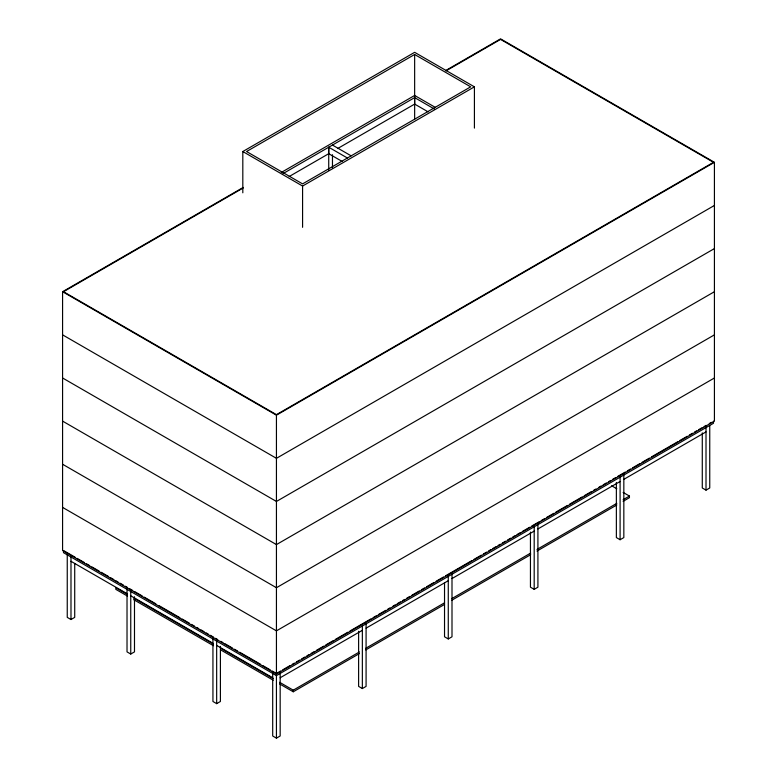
<?xml version="1.0" encoding="UTF-8"?>
<svg xmlns="http://www.w3.org/2000/svg" width="777" height="777" viewBox="0 0 777 777"><rect width="100%" height="100%" fill="white"/><g stroke="black" fill="none" stroke-linecap="round" stroke-linejoin="round"><path stroke-width="1.17" d="M289.199 176.515L328.729 153.691L328.729 147.222L347.406 158.003M337.665 148.533L414.646 104.089L414.646 97.62L434.362 109.003M242.812 192.813L242.812 151.534L414.646 52.331L474.417 86.839L474.417 128.108M414.646 54.487L246.552 151.534L302.583 183.887L470.677 86.839L414.646 54.487L414.646 119.308M445.949 70.386L500.563 38.85L714.422 162.315L714.422 421.124L276.437 673.989L62.578 550.524L62.578 291.715L243.24 187.422M243.162 187.995L63.51 291.715L276.437 414.646L713.49 162.315L500.563 39.394L445.93 70.93M281.225 172.494L414.646 95.464L435.402 107.44M282.964 173.65L414.646 97.62M242.812 151.534L302.583 186.043L474.417 86.839M62.578 291.715L276.437 415.19L714.422 162.315M714.422 205.449L276.437 458.323L62.578 334.848M67.249 553.875L67.249 617.375L70.989 619.531L74.718 617.375L74.718 563.461M714.422 248.582L276.437 501.456L62.578 377.981M714.422 291.715L276.437 544.59L62.578 421.115M127.02 588.257L127.02 651.884L130.75 654.04L134.489 651.884L134.489 596.765M714.422 334.858L276.437 587.723L62.578 464.248M714.422 377.991L276.437 630.856L62.578 507.391M212.937 637.868L212.937 701.485L216.666 703.641L220.406 701.485L220.406 646.367M277.486 672.843L280.643 671.027M282.741 669.813L290.093 665.568M292.191 664.354L294.298 663.14M296.396 661.926L299.553 660.1M301.651 658.896L304.798 657.07M306.905 655.856L309.003 654.642M311.101 653.438L314.258 651.612M316.356 650.398L323.718 646.153M325.816 644.939L333.168 640.695M335.266 639.481L347.873 632.206M349.98 630.992L370.988 618.861M373.096 617.647L376.243 615.831M378.341 614.617L385.703 610.363M387.801 609.158L389.899 607.944M393.055 606.118L395.153 604.904M397.251 603.7L400.408 601.874M402.505 600.66L404.613 599.446M406.711 598.232L409.858 596.415M411.965 595.201L419.318 590.957M421.416 589.743L424.572 587.927M426.67 586.713L434.022 582.468M436.13 581.254L443.482 577.01M445.58 575.796L471.843 560.625M473.951 559.421L481.303 555.167M483.401 553.952L486.557 552.136M488.655 550.922L490.763 549.708M492.861 548.494L496.008 546.678M498.115 545.464L500.213 544.25M502.311 543.036L505.468 541.219M507.566 540.005L510.722 538.189M512.82 536.975L514.918 535.761M517.026 534.547L520.172 532.731M522.28 531.517L529.632 527.272M531.73 526.058L539.083 521.814M541.19 520.6L544.337 518.774M546.445 517.56L553.797 513.315M555.895 512.101L567.453 505.429M569.551 504.215L582.158 496.94M584.265 495.726L591.618 491.482M593.715 490.268L595.823 489.054M598.97 487.237L601.068 486.023M603.175 484.809L606.322 482.993M608.43 481.779L610.528 480.565M612.626 479.351L615.782 477.534M617.88 476.32L625.232 472.076M627.34 470.862L630.487 469.036M632.595 467.822L639.947 463.578M642.045 462.364L649.397 458.119M651.505 456.905L677.767 441.744M679.865 440.53L687.218 436.285M689.325 435.071L692.472 433.255M694.58 432.041L696.678 430.827M698.776 429.613L701.932 427.797M704.03 426.583L706.128 425.369M709.284 423.543L711.382 422.338M280.167 677.767L362.354 630.312M366.084 628.156L448.271 580.71M452 578.554L534.188 531.109M537.917 528.952L620.095 481.507M623.834 479.351L706.011 431.905M279.594 682.284L293.25 690.161L359.43 651.952M365.734 648.309L444.531 602.816M451.884 598.572L530.681 553.078M536.985 549.446L616.831 503.341M623.135 499.708L629.438 496.066L629.438 497.678L623.135 501.32M279.594 683.906L293.25 691.783L359.43 653.574M365.734 649.931L444.531 604.438M451.884 600.194L530.681 554.7M536.985 551.058L616.831 504.963M272.698 672.367L272.698 735.994L276.437 738.15L280.167 735.994L280.167 672.367M358.615 631.274L358.615 686.392L362.354 688.548L366.084 686.392L366.084 623.844M444.531 582.867L444.531 636.79L448.271 638.947L452 636.79L452 573.28M530.448 532.07L530.448 587.189L534.188 589.345L537.917 587.189L537.917 523.562M616.365 482.468L616.365 537.577L620.095 539.733L623.834 537.577L623.834 473.96M702.282 432.867L702.282 487.975L706.011 490.132L709.751 487.975L709.751 425.67M414.646 104.089L428.137 111.878M332.469 145.066L351.146 155.847M328.729 153.691L342.22 161.48M611.586 485.761L616.841 488.791M623.135 492.424L629.438 496.066M75.048 557.177L63.51 550.524L63.51 552.68L276.437 675.601L713.49 423.28L713.49 421.124M77.146 558.391L84.489 562.635M86.587 563.84L89.734 565.656M91.832 566.87L99.174 571.105M101.272 572.319L108.615 576.563M110.713 577.767L113.86 579.584M115.958 580.798L118.055 582.012M120.153 583.216L123.3 585.032M125.398 586.246L127.496 587.461M129.594 588.675L132.741 590.491M134.839 591.695L142.181 595.94M144.279 597.144L155.818 603.807M158.964 605.623L179.943 617.734M182.041 618.948L189.374 623.183M191.472 624.397L194.619 626.213M196.717 627.428L198.815 628.642M200.913 629.846L204.06 631.662M206.158 632.876L208.255 634.09M210.353 635.295L213.5 637.111M215.598 638.325L217.696 639.539M220.843 641.355L222.941 642.569M225.039 643.774L232.381 648.018M234.479 649.222L237.626 651.048M239.724 652.253L260.703 664.364M262.801 665.578L270.143 669.813M272.241 671.027L275.388 672.843M70.989 561.305L127.02 593.657M130.75 595.813L212.937 643.259M216.666 645.415L272.698 677.767M127.36 594.395L115.812 587.723L115.812 589.345L127.36 596.008M133.663 598.028L213.452 644.094M220.804 648.339L273.3 678.651M133.663 599.65L213.452 645.716M220.804 649.961L273.3 680.263M706.011 426.515L706.011 490.132M620.095 476.233L620.095 539.733M534.188 525.835L534.188 589.345M448.271 575.32L448.271 638.947M362.354 626L362.354 688.548M332.469 154.71L332.469 167.968M328.729 147.222L328.729 170.124M302.583 186.043L302.583 227.321M293.25 690.161L293.25 691.783M276.437 415.19L276.437 738.15M216.666 640.141L216.666 703.641M130.75 590.423L130.75 654.04M70.989 555.914L70.989 619.531"/></g></svg>
